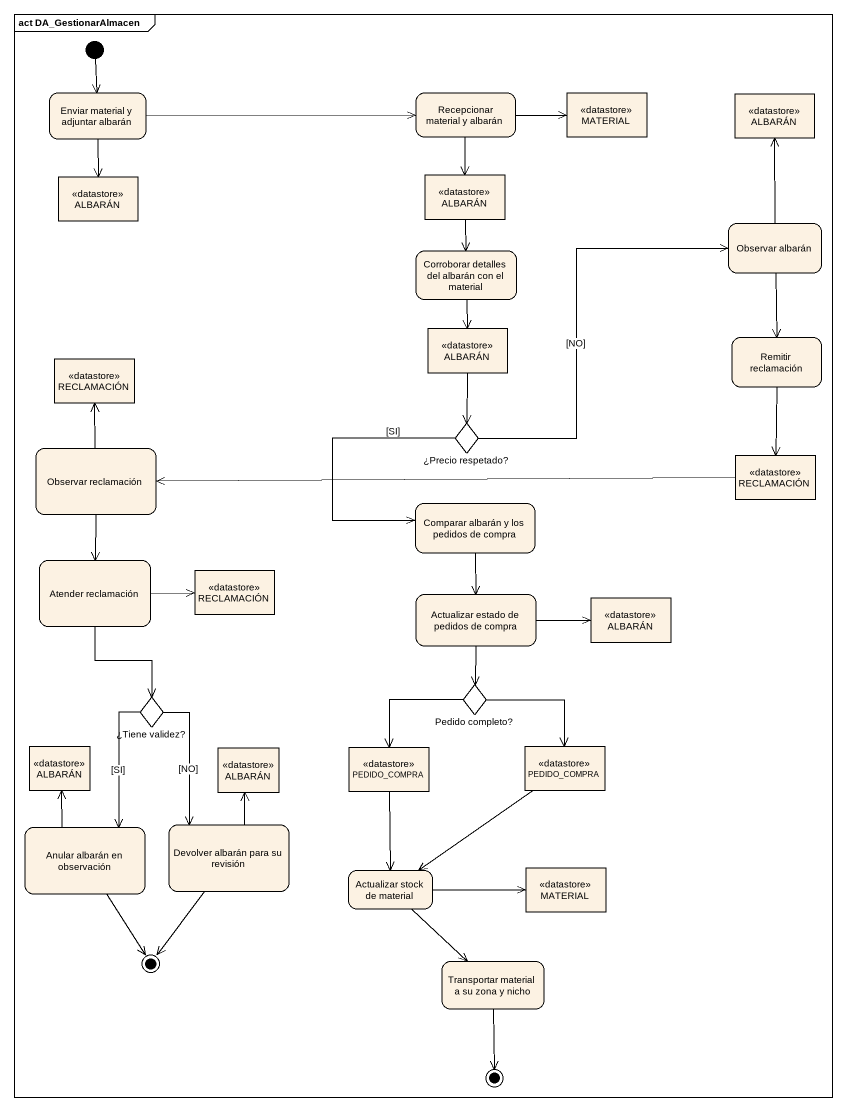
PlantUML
@startuml
mainframe act DA_GestionarAlmacen
hide empty description
state "Enviar material y adjuntar albarán" as Enviar_material_y_adjuntar
state "Recepcionar material y albarán" as Recepcionar_material_y
state MATERIAL <<datastore>>
state ALBARÁN <<datastore>>
state "ALBARÁN" as ALBARÁN_2 <<datastore>>
state "ALBARÁN" as ALBARÁN_3 <<datastore>>
state "Observar albarán" as Observar_albarán
state "Corroborar detalles del albarán con el material" as Corroborar_detalles_del
state "ALBARÁN" as ALBARÁN_4 <<datastore>>
state "Remitir reclamación" as Remitir_reclamación
state RECLAMACIÓN <<datastore>>
state "¿Precio respetado?" as Precio_respetado <<choice>>
state "Observar reclamación" as Observar_reclamación
state "RECLAMACIÓN" as RECLAMACIÓN_2 <<datastore>>
state "Comparar albarán y los pedidos de compra" as Comparar_albarán_y_los
state "Atender reclamación" as Atender_reclamación
state "RECLAMACIÓN" as RECLAMACIÓN_3 <<datastore>>
state "Actualizar estado de pedidos de compra" as Actualizar_estado_de
state "ALBARÁN" as ALBARÁN_5 <<datastore>>
state "¿Tiene validez?" as Tiene_validez <<choice>>
state "Pedido completo?" as Pedido_completo <<choice>>
state "ALBARÁN" as ALBARÁN_6 <<datastore>>
state "ALBARÁN" as ALBARÁN_7 <<datastore>>
state PEDIDO_COMPRA <<datastore>>
state "PEDIDO_COMPRA" as PEDIDO_COMPRA_2 <<datastore>>
state "Anular albarán en observación" as Anular_albarán_en
state "Devolver albarán para su revisión" as Devolver_albarán_para_su
state "Actualizar stock de material" as Actualizar_stock_de_material
state "MATERIAL" as MATERIAL_2 <<datastore>>
state final1 <<end>>
state "Transportar material a su zona y nicho" as Transportar_material_a_su
state final2 <<end>>
[*] --> Enviar_material_y_adjuntar
Enviar_material_y_adjuntar -right-> Recepcionar_material_y
Enviar_material_y_adjuntar --> ALBARÁN_2
Recepcionar_material_y -right-> MATERIAL
Recepcionar_material_y --> ALBARÁN_3
ALBARÁN_3 --> Corroborar_detalles_del
Observar_albarán -up-> ALBARÁN
Observar_albarán --> Remitir_reclamación
Corroborar_detalles_del --> ALBARÁN_4
ALBARÁN_4 --> Precio_respetado
Remitir_reclamación --> RECLAMACIÓN_2
Precio_respetado -up-> Observar_albarán : [NO]
Precio_respetado --> Comparar_albarán_y_los : [SI]
Observar_reclamación -up-> RECLAMACIÓN
Observar_reclamación --> Atender_reclamación
RECLAMACIÓN_2 -left-> Observar_reclamación
Comparar_albarán_y_los --> Actualizar_estado_de
Atender_reclamación -right-> RECLAMACIÓN_3
Atender_reclamación --> Tiene_validez
Actualizar_estado_de -right-> ALBARÁN_5
Actualizar_estado_de --> Pedido_completo
Tiene_validez --> Anular_albarán_en : [SI]
Tiene_validez --> Devolver_albarán_para_su : [NO]
Pedido_completo --> PEDIDO_COMPRA
Pedido_completo --> PEDIDO_COMPRA_2
PEDIDO_COMPRA --> Actualizar_stock_de_material
PEDIDO_COMPRA_2 --> Actualizar_stock_de_material
Anular_albarán_en -up-> ALBARÁN_6
Anular_albarán_en --> final1
Devolver_albarán_para_su -up-> ALBARÁN_7
Devolver_albarán_para_su --> final1
Actualizar_stock_de_material -right-> MATERIAL_2
Actualizar_stock_de_material --> Transportar_material_a_su
Transportar_material_a_su --> final2
@enduml
